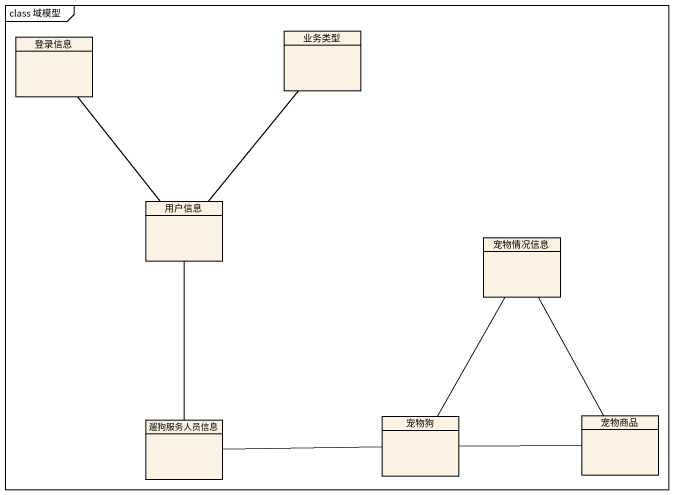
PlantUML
@startuml
mainframe class 域模型
hide circle
hide empty members
class 登录信息
class 业务类型
class 用户信息
class 宠物情况信息
class 宠物狗
class 宠物商品
class 遛狗服务人员信息
登录信息 -- 用户信息
业务类型 -- 用户信息
用户信息 -- 遛狗服务人员信息
宠物情况信息 -- 宠物狗
宠物情况信息 -- 宠物商品
宠物狗 -right- 宠物商品
宠物狗 -left- 遛狗服务人员信息
@enduml
